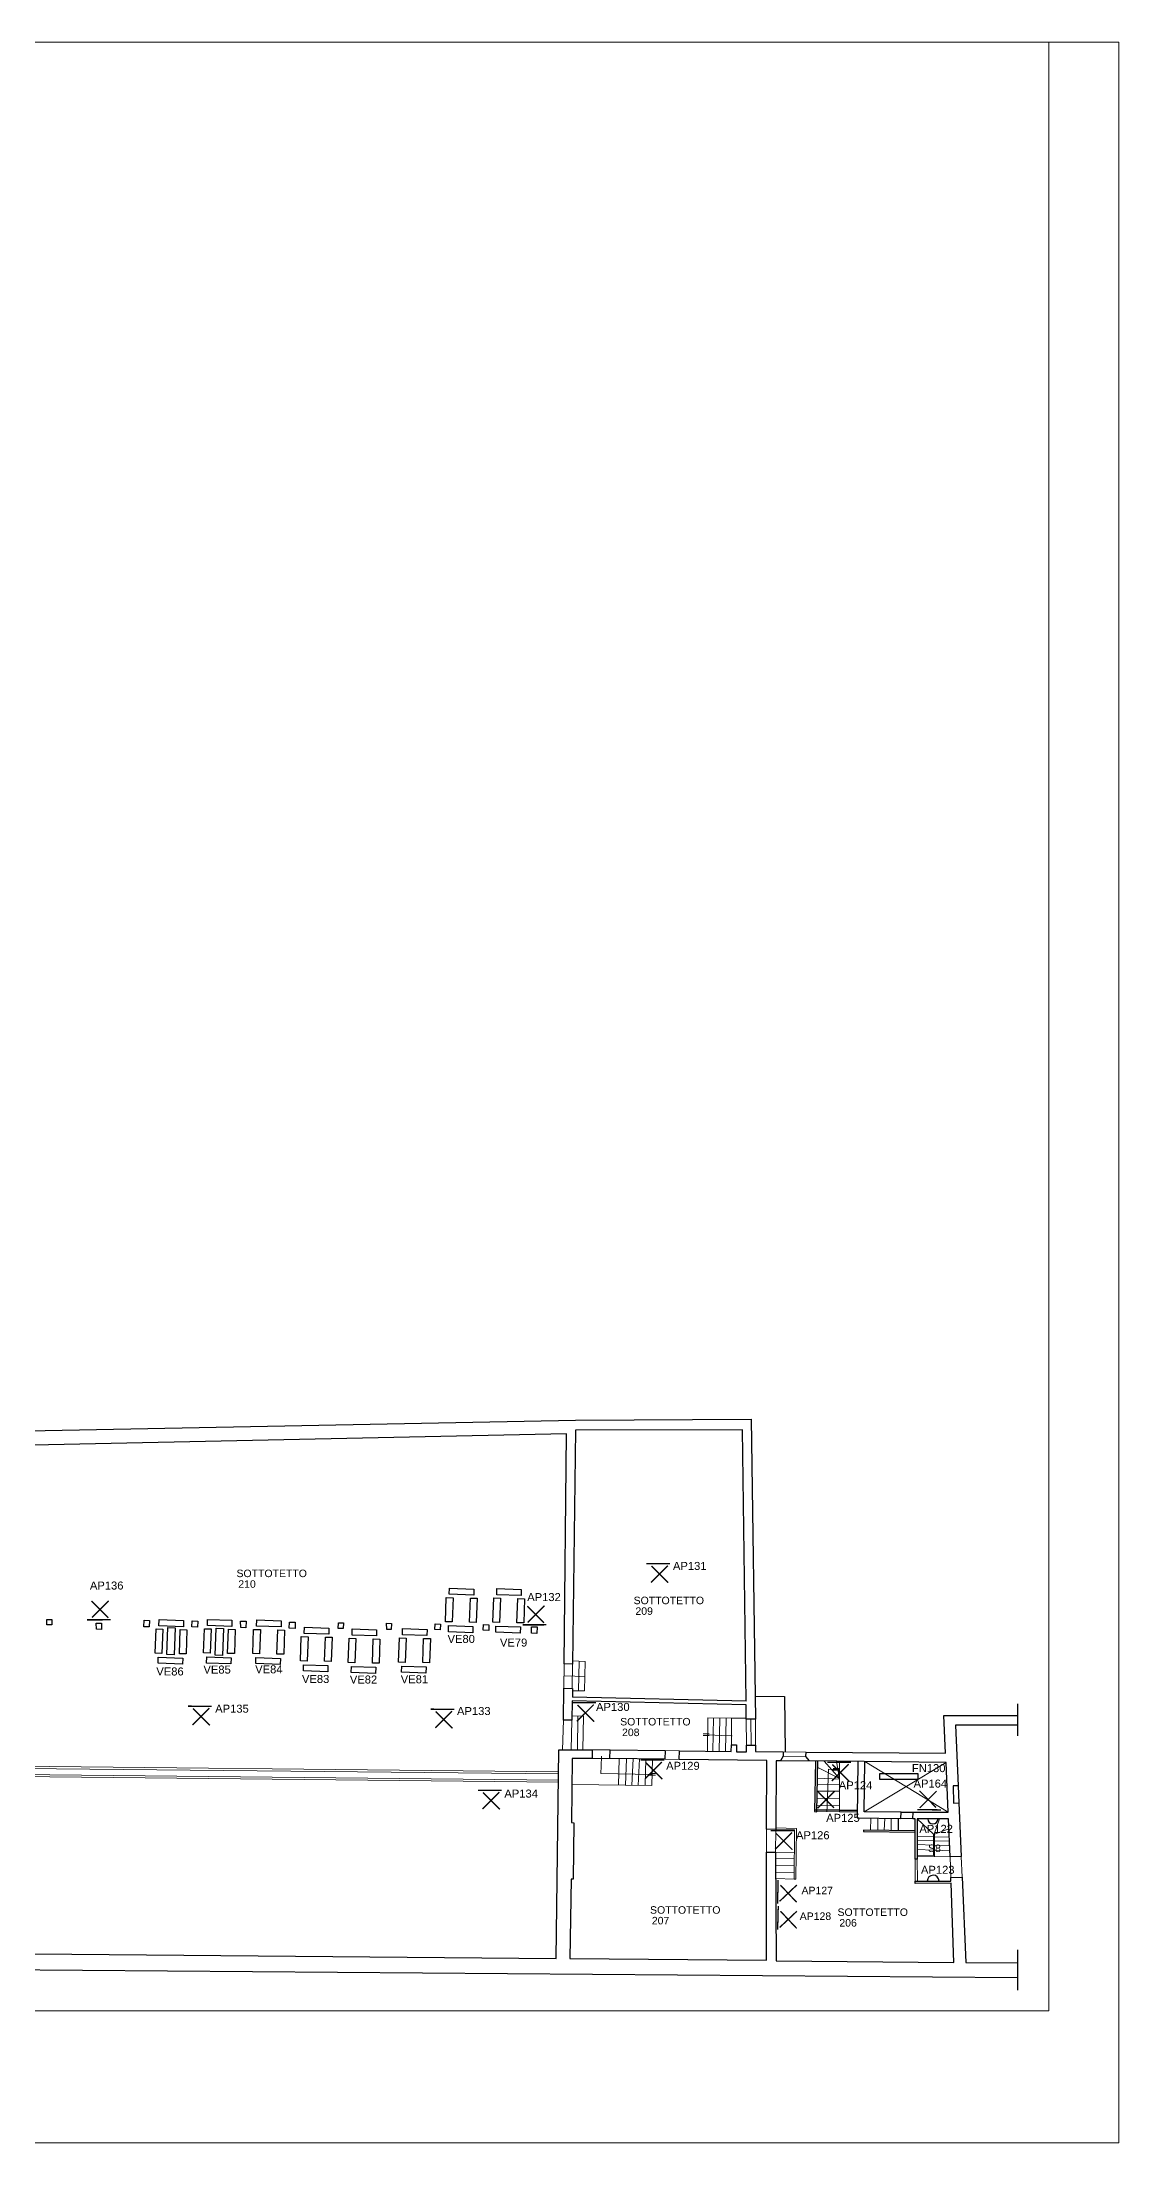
# Model space of a CAD drawing. Header units: millimetres. Extents: x 195 to 76808, y -2861 to 4318.
# Drawn here: x 74655 to 76808, y 109 to 4309 of the extents above; entities that cross this region are included whole.
import ezdxf
from ezdxf.enums import TextEntityAlignment as Align

# ---------------------------------------------------------------- set-up
doc = ezdxf.new("R2010")
doc.units = ezdxf.units.MM
for name, color, linetype, lineweight in [('_sottile', 253, 'Continuous', 5), ('LAMPADINE', 30, 'Continuous', 30), ('muri', 7, 'Continuous', 9), ('num.vani', 66, 'Continuous', 9)]:
    doc.layers.add(name, color=color, linetype=linetype, lineweight=lineweight)
doc.styles.add('ducale_200', font='ARIAL.TTF', dxfattribs={"height": 1})
doc.styles.get("Standard").update_dxf_attribs({"font": 'ARIAL.TTF'})

# ---------------------------------------------------------------- blocks, each defined once
blk = doc.blocks.new('re')
at = {"const_width": 0.3}
for points in [[(51.55, 419.05), (51.66, 413.81)], [(55.72, 418.12), (52.08, 414.34)], [(52.09, 417.95), (55.87, 414.31)]]:
    blk.add_lwpolyline(points, dxfattribs=at)

msp = doc.modelspace()

# ---------------------------------------------------------------- linework, layer by layer
at = {"layer": '_sottile'}
for p, q in [((75900.8, 893.2), (75929.9, 892.8)), ((75900.1, 875.9), (75929.3, 875.5)), ((76249.4, 872), (76249.3, 771.4)), ((76298.9, 770.7), (76463.1, 869.7)), ((76300.2, 871.5), (76467, 770.2))]:
    msp.add_line(p, q, dxfattribs=at)
for points in [[(75699.4, 1066.9), (75698.4, 1018)], [(75716.1, 1066.3), (75715.4, 1017.4)], [(75716.2, 1072.6), (75740.8, 1071.5), (75739.9, 1012.4), (75715.8, 1013)], [(75728.8, 1072), (75727.5, 1012.8)], [(75699.8, 1042.4), (75720.4, 1041.7), (75740.3, 1040.9)], [(75697.6, 953.9), (75696.1, 894.6)], [(75714.4, 954), (75713, 894.6)], [(75714.6, 962.8), (75738, 962.1), (75736.3, 894.5)], [(75726.5, 962.3), (75725.6, 894.5)], [(76033.5, 904.7), (76033.4, 958.3), (76033.4, 958.3), (75986.7, 959), (75985.8, 892)], [(75997.8, 958.8), (75996.7, 891.9)], [(76010.4, 958.7), (76009.1, 891.7)], [(76023, 958.5), (76021.5, 891.5)], [(76033.4, 958.3), (76063.2, 958)], [(76063.2, 955.8), (76064, 903.2)], [(76072.4, 955.9), (76072.8, 904)], [(76081.5, 956.1), (76081.6, 904.1)], [(75755, 894.5), (75790.9, 894.7)], [(76136.8, 890.7), (76182.7, 889.8)], [(76182.3, 881.4), (76137.3, 882.2)], [(74415.1, 864.1), (75688, 850.8)], [(74415.2, 859.6), (75688, 847)], [(74415.2, 847.1), (75687.8, 833.8)], [(74415.3, 843.3), (75687.8, 830.2)], [(75714.8, 825.7), (75874.7, 823.3), (75875.8, 876.2)], [(75790.3, 877.2), (75755.2, 877.7)], [(75807.9, 824.3), (75809.4, 877)], [(75822, 824.1), (75823.9, 876.8)], [(75834.6, 823.9), (75836.9, 876.6)], [(75847.2, 823.7), (75849.5, 876.5)], [(75860.9, 823.5), (75862.5, 876.3)], [(76131.6, 872.5), (76189.7, 872.7)], [(76249.3, 837.1), (76206.1, 859.6)], [(76249.3, 837.1), (76218.8, 872.4)], [(76249.3, 837.1), (76243.7, 871.5)], [(76249.3, 811.9), (76205.1, 812.3)], [(76249.3, 825.6), (76205.4, 826.1)], [(76249.3, 836.3), (76205.6, 837.9)], [(76249.3, 771.4), (76204.2, 771)], [(76249.3, 783.6), (76204.5, 783)], [(76249.3, 797.4), (76204.8, 797.9)], [(76312.5, 758.3), (76311.7, 734.1)], [(76326.3, 758.2), (76326.2, 733.9)], [(76340, 758.1), (76339.1, 733.7)], [(76353, 757.9), (76352.9, 733.6)], [(76366.7, 757.8), (76366.6, 733.4)], [(76367.7, 757.3), (76367.5, 732.9)], [(76437.8, 726.4), (76405.2, 757)], [(76438.7, 726.4), (76449.4, 756.9)], [(76103.8, 736), (76103.6, 690.2)], [(76122, 690.3), (76122.1, 735.3)], [(76122.1, 738.9), (76163.8, 737.7), (76162, 636.1), (76159, 636.2), (76159.9, 734.7), (76122.1, 735.3)], [(76405.2, 681.1), (76439.6, 681.4), (76439.7, 726.4), (76437.8, 726.4), (76437.8, 683.2), (76405.1, 682.9)], [(76438, 720.8), (76405.4, 721.4)], [(76439.7, 726.4), (76468.4, 736.6)], [(76439.8, 720.6), (76469.5, 720.1)], [(76122, 690.3), (76159.5, 689.7)], [(76122.1, 677.3), (76159.4, 677.1)], [(76400.6, 675.9), (76401.1, 632.1)], [(76437.8, 712.7), (76405.2, 713.4)], [(76437.8, 704.1), (76405.2, 705.3)], [(76437.8, 694.3), (76405.2, 695.2)], [(76405.2, 675.9), (76405.7, 632.2)], [(76439.6, 712.6), (76469.4, 712)], [(76439.6, 703.9), (76469.7, 702.9)], [(76439.6, 694), (76470.1, 692.8)], [(76439.6, 681.4), (76470.6, 681.1)], [(76470.6, 681.1), (76472.2, 639.8)], [(76495.1, 640.5), (76492.8, 681.8)], [(76122.1, 663.1), (76159.2, 663.3)], [(76122.2, 649), (76159.1, 649.2)], [(76159, 636.2), (76122.3, 637.2)]]:
    msp.add_lwpolyline(points, dxfattribs=at)
at = {"layer": 'LAMPADINE'}
for points in [[(75463.5, 1199.2), (75477, 1198.7), (75475.2, 1150.3), (75461.7, 1150.8)], [(75469.9, 1217.9), (75518.6, 1216.2), (75518.2, 1203.9), (75469.4, 1205.6)], [(75511.8, 1198.2), (75525.3, 1197.7), (75523.5, 1149.3), (75510.1, 1149.8)], [(75558.2, 1198.3), (75571.7, 1197.8), (75569.9, 1149.4), (75556.5, 1149.9)], [(75564.6, 1217), (75613.3, 1215.2), (75612.9, 1203), (75564.2, 1204.7)], [(75606.5, 1197.3), (75620, 1196.8), (75618.3, 1148.4), (75604.8, 1148.9)], [(74883.1, 1136.3), (74896.6, 1135.8), (74894.8, 1087.4), (74881.3, 1087.8)], [(74889.5, 1155), (74938.2, 1153.2), (74937.8, 1140.9), (74889, 1142.7)], [(74906.8, 1139.4), (74921.3, 1138.8), (74919.3, 1084.9), (74904.8, 1085.4)], [(74931.4, 1135.3), (74944.9, 1134.8), (74943.1, 1086.4), (74929.7, 1086.9)], [(74979.8, 1136.8), (74993.3, 1136.4), (74991.5, 1087.9), (74978, 1088.4)], [(74986.2, 1155.6), (75034.9, 1153.8), (75034.5, 1141.5), (74985.7, 1143.3)], [(75003.3, 1137.9), (75017.8, 1137.4), (75015.9, 1083.5), (75001.4, 1084)], [(75028.1, 1135.9), (75041.6, 1135.4), (75039.8, 1087), (75026.3, 1087.5)], [(75078.3, 1135.6), (75091.8, 1135.1), (75090, 1086.7), (75076.6, 1087.2)], [(75084.7, 1154.3), (75133.4, 1152.5), (75133, 1140.3), (75084.3, 1142)], [(75126.6, 1134.6), (75140.1, 1134.1), (75138.4, 1085.7), (75124.9, 1086.2)], [(75180, 1139.8), (75228.7, 1138.1), (75228.3, 1125.8), (75179.5, 1127.6)], [(75275.5, 1136.4), (75324.2, 1134.6), (75323.8, 1122.4), (75275.1, 1124.1)], [(75376.2, 1137.2), (75424.9, 1135.4), (75424.5, 1123.1), (75375.8, 1124.9)], [(75468.1, 1143), (75516.8, 1141.2), (75516.4, 1128.9), (75467.7, 1130.7)], [(75562.8, 1142.1), (75611.6, 1140.3), (75611.1, 1128), (75562.4, 1129.8)], [(75173.6, 1121.1), (75187.1, 1120.6), (75185.3, 1072.2), (75171.8, 1072.7)], [(75221.9, 1120.1), (75235.4, 1119.7), (75233.6, 1071.3), (75220.1, 1071.7)], [(75269.1, 1117.7), (75282.6, 1117.2), (75280.8, 1068.8), (75267.4, 1069.3)], [(75317.4, 1116.7), (75330.9, 1116.2), (75329.2, 1067.8), (75315.7, 1068.3)], [(75369.8, 1118.5), (75383.3, 1118), (75381.5, 1069.6), (75368.1, 1070)], [(75418.1, 1117.5), (75431.6, 1117), (75429.9, 1068.6), (75416.4, 1069.1)], [(74887.7, 1080.1), (74936.4, 1078.3), (74936, 1066), (74887.3, 1067.8)], [(74984.4, 1080.6), (75033.1, 1078.9), (75032.7, 1066.6), (74984, 1068.3)], [(75082.9, 1079.4), (75131.7, 1077.6), (75131.2, 1065.3), (75082.5, 1067.1)], [(75178.2, 1064.9), (75226.9, 1063.2), (75226.5, 1050.9), (75177.8, 1052.6)], [(75273.7, 1061.5), (75322.5, 1059.7), (75322, 1047.4), (75273.3, 1049.2)], [(75374.4, 1062.2), (75423.2, 1060.5), (75422.7, 1048.2), (75374, 1050)], [(76330.1, 847.3), (76406.3, 847.3), (76406.3, 835.7), (76330.1, 835.7)]]:
    msp.add_lwpolyline(points, close=True, dxfattribs=at)
for centre, radius, start, end in [((76436.4, 757), 10.3, 179.8302, 359.8302), ((76436.8, 632.3), 11.8, 0.1718, 180.1718)]:
    msp.add_arc(centre, radius, start, end, dxfattribs=at)
at = {"layer": 'muri', "linetype": 'ByBlock', "lineweight": 30}
for p, q in [((76062.8, 984.6), (75715.3, 992.9)), ((76062.7, 991.9), (75715.5, 1000.3)), ((76605.6, 986.6), (76605.6, 922.7)), ((76461.4, 888.1), (76458, 963.1)), ((76458, 963.1), (76605.6, 963.1)), ((76605.6, 944), (76481.8, 943.9)), ((76481.8, 943.9), (76486.9, 823)), ((75683.4, 477.7), (75688.6, 894.6)), ((75688.6, 894.6), (75755, 894.5)), ((75755, 894.5), (75755.2, 877.7)), ((76182.3, 881.4), (76182.7, 889.8)), ((76182.7, 889.8), (76461.4, 888.1)), ((75715.4, 877.6), (75713.9, 749.3)), ((75755.2, 877.7), (75715.4, 877.6)), ((76189.7, 872.7), (76182.3, 881.4)), ((76463.1, 869.7), (76189.7, 872.7)), ((76286.5, 871.6), (76285, 758.5)), ((76298.9, 770.7), (76300.2, 871.5)), ((76467, 770.2), (76463.1, 869.7)), ((76486.9, 823), (76476.6, 822.6)), ((76476.6, 822.6), (76477.7, 788.2)), ((76486.9, 823), (76488.4, 788.6)), ((76249.3, 771.4), (76249.3, 771.4)), ((76285, 758.5), (76372.3, 757.3)), ((76372.7, 770.1), (76298.9, 770.7)), ((76372.3, 757.3), (76372.7, 770.1)), ((76396.2, 757.1), (76396.7, 770)), ((76400.7, 757.1), (76396.2, 757.1)), ((76396.7, 770), (76467, 770.2)), ((76400.6, 675.9), (76400.7, 757.1)), ((76467.6, 756.9), (76405.2, 757)), ((76405.2, 757), (76405.2, 675.9)), ((76470.6, 681.1), (76467.6, 756.9)), ((76477.7, 788.2), (76488.4, 788.6)), ((76488.4, 788.6), (76492.8, 681.8)), ((75713.9, 749.3), (75718.3, 749.1)), ((75718.3, 749.1), (75717.4, 636.1)), ((76103.5, 474), (76103.6, 690.2)), ((76103.6, 690.2), (76122, 690.3)), ((76122, 690.3), (76123.3, 473.2)), ((76405.2, 675.9), (76400.6, 675.9)), ((76492.8, 681.8), (76470.6, 681.1)), ((75712.9, 636.3), (75710.2, 477.5)), ((75717.4, 636.1), (75712.9, 636.3)), ((76401.1, 632.1), (76472.4, 632.4)), ((76401.1, 627.6), (76401.1, 632.1)), ((76472.2, 639.8), (76495.1, 640.5)), ((76472.4, 632.4), (76472.2, 639.8)), ((76495.1, 640.5), (76502.1, 469.5)), ((76472.6, 627.9), (76401.1, 627.6)), ((76478.4, 469.6), (76472.6, 627.9)), ((74414.2, 489.1), (75683.4, 477.7)), ((75710.2, 477.5), (76103.5, 474)), ((76123.3, 473.2), (76478.4, 469.6)), ((76502.1, 469.5), (76605.6, 468.9)), ((76605.6, 494.7), (76605.6, 414.2)), ((76605.6, 438.7), (74526.8, 455.2))]:
    msp.add_line(p, q, dxfattribs=at)
at = {"layer": 'muri'}
msp.add_line((76808.4, 108.8), (70888.4, 108.8), dxfattribs=at)
msp.add_lwpolyline([(70888.4, 4308.8), (76668.5, 4308.8), (76668.5, 373.1), (70888.4, 373.1)], close=True, dxfattribs=at)
for points in [[(73848.4, 4308.8), (76808.4, 4308.8)], [(76808.4, 4308.8), (76808.4, 108.8)]]:
    msp.add_lwpolyline(points, dxfattribs=at)
at = {"layer": 'muri', "linetype": 'ByBlock', "lineweight": 30}
for points in [[(73703.3, 1514.7), (75721.5, 1553.5), (76072.8, 1555.9), (76081.5, 956.1), (76063.2, 955.8), (76063.2, 955.8), (76062.8, 984.6)], [(76062.7, 991.9), (76055.4, 1534.5), (75721.5, 1533.6), (75716.1, 1066.3), (75699.4, 1066.9), (75703.7, 1526.6), (74416.3, 1498.9)], [(74665.1, 1155.4), (74675.1, 1155), (74674.7, 1144.3), (74664.7, 1144.7), (74665.1, 1155.4)], [(74763.6, 1148.2), (74774.3, 1147.8), (74773.9, 1135.6), (74764, 1136), (74763.6, 1148.2)], [(74859.1, 1153.7), (74869.8, 1153.3), (74869.3, 1140.4), (74858.6, 1140.7), (74859.1, 1153.7)], [(74955.3, 1152.5), (74966.8, 1152.1), (74966.3, 1139.9), (74954.9, 1140.3), (74955.3, 1152.5)], [(75052.3, 1152.1), (75063, 1151.7), (75062.5, 1138.7), (75052.6, 1139.1), (75052.3, 1152.1)], [(75150, 1150.1), (75161.5, 1149.7), (75161, 1137.5), (75149.6, 1137.9), (75150, 1150.1)], [(75247.8, 1148.9), (75257.7, 1148.5), (75257.3, 1137.1), (75247.4, 1137.4), (75247.8, 1148.9)], [(75344, 1147.7), (75353.9, 1147.3), (75353.5, 1135.1), (75344.3, 1135.4), (75344, 1147.7)], [(75441, 1146.5), (75451.6, 1146.1), (75451.2, 1134.6), (75440.6, 1135), (75441, 1146.5)], [(75537.9, 1145.3), (75548.6, 1144.9), (75548.2, 1133.4), (75537.5, 1133.8), (75537.9, 1145.3)], [(75633.8, 1140.8), (75645.3, 1140.4), (75644.8, 1127.4), (75634.1, 1127.8), (75633.8, 1140.8)], [(75714.4, 954), (75714.4, 954), (75697.6, 953.9), (75698.4, 1018), (75715.9, 1017.4), (75715.5, 1000.3)], [(75715.3, 992.9), (75714.4, 954)], [(76080.9, 1002), (76139.8, 1001.1), (76140.9, 890.6)], [(76201.8, 872.6), (76199.7, 771.2), (76204.2, 771), (76206.4, 872.5)], [(76249.3, 773.9), (76285.2, 773.9)], [(76249.3, 771.4), (76285.2, 771.1)], [(76396.2, 757.1), (76372.3, 757.3)], [(76372.7, 770.1), (76396.7, 770)], [(76400.7, 732.6), (76297.9, 734.2), (76297.8, 731.8), (76400.7, 730.3)]]:
    msp.add_lwpolyline(points, dxfattribs=at)
at = {"layer": 'muri', "linetype": 'ByBlock', "lineweight": 5}
for points in [[(75989.1, 926.6), (75977.2, 926.6)], [(76034.7, 922.8), (76014.1, 923.6), (75986.3, 924.6)], [(75773.5, 882.4), (75772.8, 861.8), (75772.3, 847.4), (75875.2, 845.7)], [(75988.9, 923.2), (75977.3, 923.2)], [(75869.9, 844.3), (75881.7, 844.3)], [(75870.1, 847.7), (75881.6, 847.7)], [(76249.4, 855.5), (76227.6, 856), (76224.9, 782), (76224.9, 782)], [(76248.7, 857.4), (76236.8, 857.4)], [(76248.5, 854.1), (76236.9, 854)], [(76224.9, 782), (76224.5, 771)]]:
    msp.add_lwpolyline(points, dxfattribs=at)
at = {"layer": 'muri', "linetype": 'ByBlock', "lineweight": 30}
for points in [[(75790.9, 894.7), (75900.8, 893.2), (75900.1, 875.9), (75790.3, 877.2)], [(75929.9, 892.8), (76033, 891.3), (76033.5, 904.7), (76043.4, 904.7), (76043.7, 891), (76063.5, 891), (76064, 904), (76081.6, 904.1), (76081.9, 891.1), (76136.8, 890.7), (76137.3, 882.2), (76131.6, 872.5), (76123.2, 872.8), (76122.1, 735.3), (76103.8, 736), (76104.1, 873.5), (75929.3, 875.5)]]:
    msp.add_lwpolyline(points, close=True, dxfattribs=at)

# ---------------------------------------------------------------- block references
at = {"layer": 'LAMPADINE', "zscale": 9.033835601794319}
for p, xscale, yscale, rotation in [((79640.2, 1801.8), -9.03383560179432, 9.033835601794294, 91.04676835108546), ((78520.2, 611.2), 9.033835601794328, 9.033835601794294, 88.82196911853038), ((79391.5, 601.2), 9.033835601794328, 9.033835601794294, 88.82196911853038), ((78723.6, 1516.8), -9.03383560179432, 9.033835601794294, 91.04676835108546), ((79208.9, 1510.8), -9.03383560179432, 9.033835601794294, 91.04676835108546), ((79492.1, 1524), -9.03383560179432, 9.033835601794294, 91.04676835108546), ((79628.3, 1409.1), -9.03383560179432, 9.033835601794294, 91.04676835108546), ((80001.7, 1404.8), -9.03383560179432, 9.033835601794294, 91.04676835108546), ((79303.5, 1348.8), -9.03383560179432, 9.033835601794294, 91.04676835108546), ((72471.3, 245.3), -9.033835601794358, 9.033835601794408, 270.9581941326099), ((72675.5, 245.8), -9.033835601794358, 9.033835601794408, 270.9581941326099), ((79888.5, 1268), -9.03383560179432, 9.033835601794294, 91.04676835108546), ((75482.9, -3124.8), 9.033835601793758, 9.033835601794294, 357.2911530000323), ((75483.1, -3177.1), 9.033835601793758, 9.033835601794294, 357.2911530000323)]:
    msp.add_blockref('re', p, dxfattribs=dict(at, xscale=xscale, yscale=yscale, rotation=rotation))

# ---------------------------------------------------------------- texts
at = {"layer": 'LAMPADINE', "color": 150, "width": 767, "attachment_point": 1, "line_spacing_factor": 0.75, "style": 'ducale_200'}
for s, insert, char_height in [('AP131', (75916.7, 1270.4), 16), ('AP136', (74750.9, 1231.2), 16), ('AP132', (75625.3, 1208.1), 16), ('VE80', (75466, 1124.5), 16), ('VE79', (75570.7, 1117.2), 16), ('VE86 ', (74883.7, 1059.4), 16), ('VE85', (74977.9, 1063.2), 16), ('VE84', (75081.4, 1063.7), 16), ('VE83', (75174.9, 1044.4), 16), ('VE82 ', (75270.6, 1043.3), 16), ('VE81', (75372.4, 1043.8), 16), ('AP135', (75001.4, 985), 16), ('AP133', (75484.9, 980.3), 16), ('AP130', (75762.9, 988.5), 16), ('AP129', (75903, 870.8), 16), ('FN130', (76394.4, 866.2), 16), ('AP134', (75579.6, 815.3), 16), ('AP124', (76248.2, 832), 16), ('AP164', (76397.7, 835.3), 16), ('AP125', (76223, 766.8), 16), ('AP126', (76162.7, 732), 16), ('AP122', (76409.3, 744.8), 16), ('AP123', (76412.5, 662.9), 16), ('AP127', (76173.7, 621.1), 15), ('AP128', (76170.1, 569.7), 15)]:
    msp.add_mtext(s, dxfattribs=dict(at, insert=insert, char_height=char_height))
at = {"layer": 'muri', "linetype": 'ByBlock', "lineweight": 30, "style": 'ducale_200'}
for p in [(75114.4, 1240), (75908.4, 1185.9), (75881.5, 943.5), (75941.2, 567.1), (76316.1, 562.7)]:
    msp.add_text('SOTTOTETTO', height=15, dxfattribs=at).set_placement(p, align=Align.CENTER)
at = {"layer": 'num.vani', "linetype": 'Continuous', "char_height": 15, "attachment_point": 1}
for s, insert, width in [('210', (75047.6, 1233.7), 1389.35), ('209', (75841.6, 1179.6), 1389.35), ('208', (75814.8, 937.2), 1389.35), ('{\\fArial|b0|i0|c0|p34;S8}', (76426.7, 705.4), 1389.36), ('207', (75874.4, 560.8), 1389.35), ('{\\fArial|b0|i0|c0|p34;206}', (76249.3, 556.4), 1389.35)]:
    msp.add_mtext(s, dxfattribs=dict(at, insert=insert, width=width))

doc.saveas('drawing.dxf')
